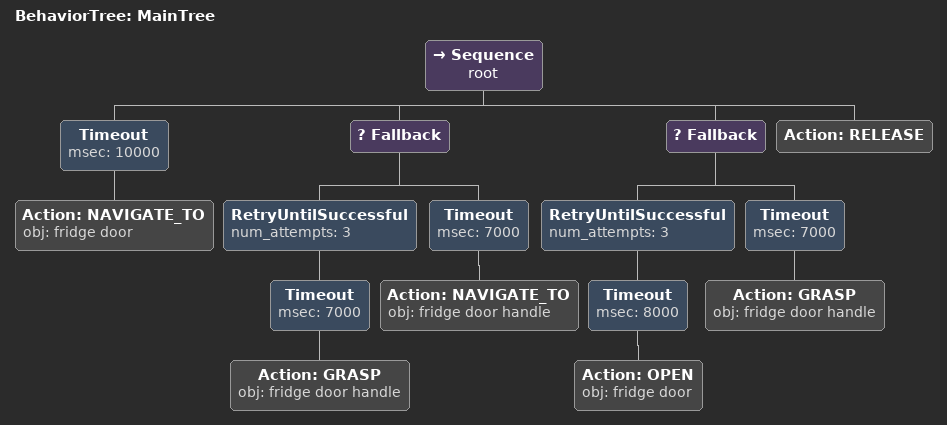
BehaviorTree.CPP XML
<root main_tree_to_execute="MainTree">
  <BehaviorTree ID="MainTree">
    <Sequence name="root">
      <!-- Timeout: Prevent stuck navigation to fridge door -->
      <Timeout msec="10000">
        <Action ID="NAVIGATE_TO" obj="fridge door"/>
      </Timeout>
      <!-- Fallback: Robust grasp with retry and recovery navigation -->
      <Fallback>
        <!-- Retry: Grasp fridge door handle up to 3 times -->
        <RetryUntilSuccessful num_attempts="3">
          <Timeout msec="7000">
            <Action ID="GRASP" obj="fridge door handle"/>
          </Timeout>
        </RetryUntilSuccessful>
        <!-- Recovery: Re-navigate to handle if grasp fails -->
        <Timeout msec="7000">
          <Action ID="NAVIGATE_TO" obj="fridge door handle"/>
        </Timeout>
      </Fallback>
      <!-- Fallback: Robust open with retry and recovery grasp -->
      <Fallback>
        <!-- Retry: Open fridge door up to 3 times -->
        <RetryUntilSuccessful num_attempts="3">
          <Timeout msec="8000">
            <Action ID="OPEN" obj="fridge door"/>
          </Timeout>
        </RetryUntilSuccessful>
        <!-- Recovery: Retry grasp if open fails -->
        <Timeout msec="7000">
          <Action ID="GRASP" obj="fridge door handle"/>
        </Timeout>
      </Fallback>
      <!-- Release: Stable termination after manipulation -->
      <Action ID="RELEASE"/>
    </Sequence>
  </BehaviorTree>
</root>
